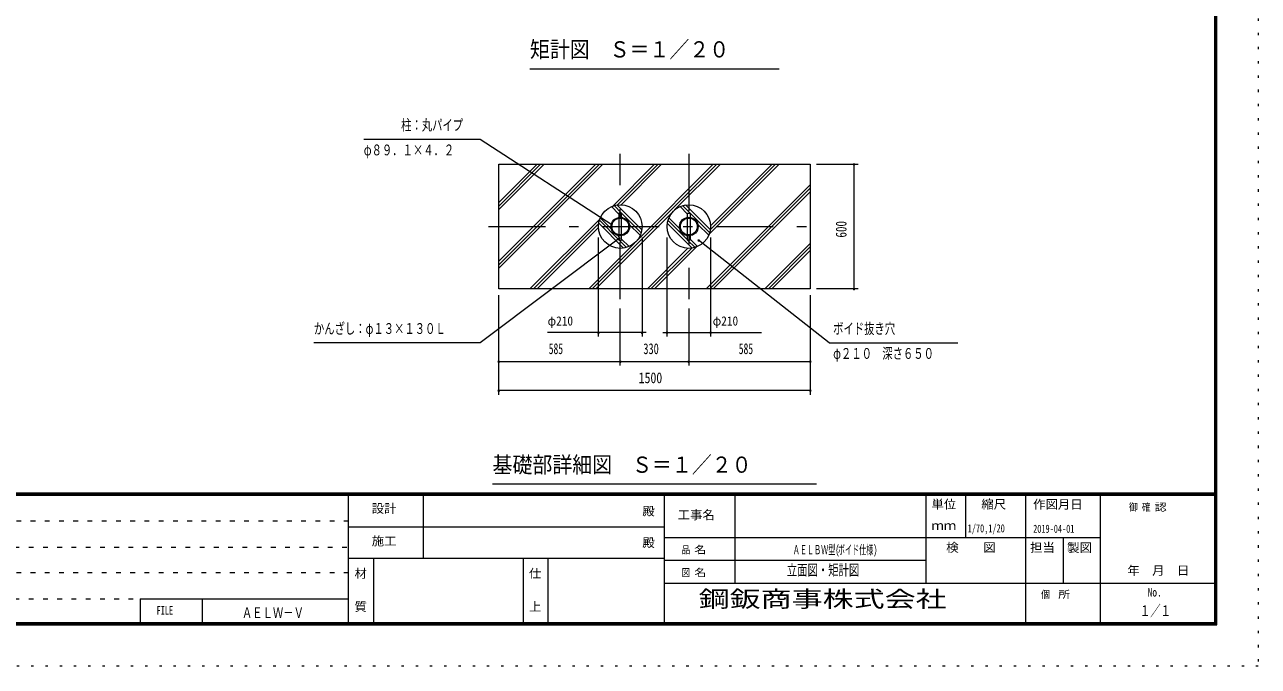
# Model space of a CAD drawing. Units: millimetres, scale not verified, with parts at other scales. Extents: x -31547 to 31550, y -14700 to 14700.
# Drawn here: x 10760 to 31550, y -14700 to -3885 of the extents above; entities that cross this region are included whole.
import ezdxf
from ezdxf.enums import TextEntityAlignment as Align

# ---------------------------------------------------------------- set-up
doc = ezdxf.new("R2010")
doc.units = ezdxf.units.MM
doc.header["$LTSCALE"] = 80
for name, pattern in [('USER1', [3, 1, -2]), ('USER3', [24, 12, -5, 2, -5]), ('USER4', [3, 0.5, -2.5])]:
    doc.linetypes.add(name, pattern=pattern)
doc.layers.add('0-1_0-F1TEXT', color=7, linetype='Continuous')
doc.layers.add('0-E_2-5DIM', color=7, linetype='Continuous')
for name, color, linetype, lineweight in [('0-6_2-02BOLD', 7, 'Continuous', 18), ('0-8_2-22CENTER', 3, 'USER3', 18), ('0-A_2-52DIM', 3, 'Continuous', 18), ('0-B_2-62HATCH', 2, 'Continuous', 18), ('0-C_F-F1PAPER', 5, 'Continuous', 18), ('0-D_F-E_J_ADD', 5, 'USER4', 18)]:
    doc.layers.add(name, color=color, linetype=linetype, lineweight=lineweight)
doc.styles.add('ＭＳ ゴシック', font='')
doc.styles.get('ＭＳ ゴシック').set_extended_font_data('MS Gothic')

msp = doc.modelspace()

# ---------------------------------------------------------------- linework, layer by layer
at = {"layer": '0-6_2-02BOLD'}
for p, q in [((20774.58, -7147.72), (20774.58, -7426.48)), ((20820.09, -7426.48), (20820.09, -7147.72)), ((21929.59, -7426.48), (21929.59, -7147.72)), ((21975.09, -7147.72), (21975.09, -7426.48)), ((20820.09, -7514.6), (20820.09, -7441.35)), ((21975.09, -7441.35), (21975.09, -7514.6))]:
    msp.add_line(p, q, dxfattribs=at)
msp.add_lwpolyline([(18749.84, -8337.1), (18749.84, -6237.1), (23999.84, -6237.1), (23999.84, -8337.1)], close=True, dxfattribs=at)
for points in [[(20820.09, -7132.84), (20820.09, -7059.6), (20774.58, -7059.6), (20774.58, -7132.84)], [(21929.59, -7132.84), (21929.59, -7059.6), (21975.09, -7059.6), (21975.09, -7132.84)], [(20774.58, -7441.35), (20774.58, -7514.6), (20820.09, -7514.6)], [(21975.09, -7514.6), (21929.59, -7514.6), (21929.59, -7441.35)]]:
    msp.add_lwpolyline(points, dxfattribs=at)
for centre, radius in [((20797.34, -7287.1), 367.5), ((21952.34, -7287.1), 367.5), ((20797.34, -7287.1), 155.93), ((20797.34, -7287.1), 141.22), ((21952.34, -7287.1), 155.93), ((21952.34, -7287.1), 141.22)]:
    msp.add_circle(centre, radius, dxfattribs=at)
at = {"layer": '0-8_2-22CENTER'}
for p, q in [((20797.34, -8512.1), (20797.34, -6062.09)), ((21952.34, -6062.1), (21952.34, -8512.1)), ((18574.83, -7287.1), (24174.83, -7287.1))]:
    msp.add_line(p, q, dxfattribs=at)
at = {"layer": '0-A_2-52DIM'}
for p, q in [((19274.84, -4627.1), (23474.83, -4627.1)), ((24104.84, -6237.1), (24804.83, -6237.1)), ((24748.83, -6237.1), (24720.83, -6237.1)), ((24734.83, -6237.1), (24734.83, -8337.1)), ((20666.48, -7251.66), (20638.48, -7251.66)), ((20429.84, -9142.1), (20429.84, -7470.1)), ((20796.65, -7482.49), (20768.65, -7482.49)), ((21164.83, -7470.1), (21164.83, -9142.1)), ((21584.84, -9142.1), (21584.84, -7470.1)), ((22319.84, -7470.1), (22319.84, -9142.1)), ((22132.27, -7516.12), (22104.27, -7516.12)), ((24314.83, -9247.1), (22118.27, -7516.12)), ((18749.84, -10122.1), (18749.84, -8442.1)), ((23999.84, -8442.1), (23999.84, -10122.1)), ((24804.83, -8337.1), (24104.84, -8337.1)), ((24748.83, -8337.1), (24720.83, -8337.1)), ((20797.34, -9632.1), (20797.34, -8671.36)), ((21952.34, -8671.36), (21952.34, -9632.1)), ((21234.83, -9072.1), (19572.34, -9072.1)), ((20443.84, -9072.1), (20415.84, -9072.1)), ((21178.83, -9072.1), (21150.83, -9072.1)), ((21514.83, -9072.1), (23177.33, -9072.1)), ((21598.84, -9072.1), (21570.84, -9072.1)), ((22333.84, -9072.1), (22305.84, -9072.1)), ((24314.83, -9247.1), (26484.84, -9247.1)), ((18763.84, -9562.1), (18735.84, -9562.1)), ((18749.84, -9562.1), (23999.84, -9562.1)), ((20811.34, -9562.1), (20783.34, -9562.1)), ((21966.34, -9562.1), (21938.34, -9562.1)), ((24013.84, -9562.1), (23985.84, -9562.1)), ((18763.84, -10052.1), (18735.84, -10052.1)), ((23999.84, -10052.1), (18749.84, -10052.1)), ((24013.84, -10052.1), (23985.84, -10052.1)), ((24104.84, -11627.1), (18644.84, -11627.1))]:
    msp.add_line(p, q, dxfattribs=at)
for points in [[(16474.84, -5817.1), (18434.84, -5817.1), (20652.48, -7251.66)], [(20782.65, -7482.49), (18434.84, -9247.1), (15634.84, -9247.1)]]:
    msp.add_lwpolyline(points, dxfattribs=at)
for centre in [(24734.83, -6237.1), (20652.48, -7251.66), (20782.65, -7482.49), (22118.27, -7516.12), (24734.83, -8337.1), (20429.84, -9072.1), (21164.83, -9072.1), (21584.84, -9072.1), (22319.84, -9072.1), (18749.84, -9562.1), (20797.34, -9562.1), (21952.34, -9562.1), (23999.84, -9562.1), (18749.84, -10052.1), (23999.84, -10052.1)]:
    msp.add_arc(centre, 14, 180, 0, dxfattribs=at)
at = {"layer": '0-B_2-62HATCH'}
for p, q in [((19395.59, -6237.1), (18749.84, -6882.85)), ((18749.84, -6942.25), (19454.99, -6237.1)), ((19514.38, -6237.1), (18749.84, -7001.65)), ((18749.84, -7872.8), (20385.54, -6237.1)), ((20444.94, -6237.1), (18749.84, -7932.2)), ((18749.84, -7991.6), (20504.34, -6237.1)), ((22424.84, -6237.1), (20324.84, -8337.1)), ((20670.36, -6942.23), (21375.49, -6237.1)), ((20749.22, -6922.76), (21434.89, -6237.1)), ((21494.28, -6237.1), (20811.51, -6919.87)), ((21076.88, -7525.66), (22365.44, -6237.1)), ((21713.79, -7007.54), (22484.24, -6237.1)), ((23474.18, -6237.1), (22297.2, -7414.08)), ((22316.67, -7335.21), (23414.79, -6237.1)), ((23355.39, -6237.1), (22319.56, -7272.92)), ((22245.34, -8337.1), (23999.84, -6582.6)), ((23999.84, -6642), (22304.74, -8337.1)), ((22364.13, -8337.1), (23999.84, -6701.39)), ((20384.24, -8337.1), (21672.77, -7048.55)), ((20649.13, -6950.8), (20774.58, -7076.26)), ((20692.57, -6934.85), (20817.33, -7059.6)), ((21160.49, -7343.38), (20741.05, -6923.93)), ((20820.09, -7062.36), (21149.59, -7391.86)), ((21804.13, -6950.8), (21929.59, -7076.26)), ((21972.33, -7059.6), (21847.57, -6934.85)), ((22315.49, -7343.38), (21896.05, -6923.93)), ((22304.58, -7391.86), (21975.09, -7062.36)), ((20452.46, -7160.12), (19275.49, -8337.1)), ((20432.99, -7238.99), (19334.89, -8337.1)), ((20853.61, -7650.26), (20434.17, -7230.82)), ((20445.09, -7182.33), (20774.58, -7511.83)), ((20645.75, -7323.6), (20461.04, -7138.9)), ((20820.09, -7121.76), (20833.83, -7135.5)), ((20948.93, -7250.6), (21133.63, -7435.3)), ((22008.61, -7650.26), (21589.17, -7230.82)), ((21600.09, -7182.33), (21929.59, -7511.83)), ((21800.74, -7323.6), (21616.04, -7138.9)), ((21975.09, -7121.76), (21988.83, -7135.5)), ((22103.93, -7250.6), (22288.63, -7435.3)), ((19394.28, -8337.1), (20430.1, -7301.27)), ((20774.58, -7452.44), (20760.84, -7438.69)), ((21915.84, -7438.69), (21929.59, -7452.44)), ((20265.44, -8337.1), (21035.9, -7566.64)), ((20777.35, -7514.6), (20902.09, -7639.35)), ((20945.53, -7623.39), (20820.09, -7497.94)), ((21938.16, -7654.32), (21255.39, -8337.1)), ((21314.79, -8337.1), (22000.45, -7651.43)), ((22079.32, -7631.96), (21374.18, -8337.1)), ((21932.35, -7514.6), (22057.09, -7639.35)), ((21975.09, -7497.94), (22100.53, -7623.39)), ((23999.84, -7572.55), (23235.29, -8337.1)), ((23294.69, -8337.1), (23999.84, -7631.95)), ((23999.84, -7691.34), (23354.08, -8337.1))]:
    msp.add_line(p, q, dxfattribs=at)
at = {"layer": '0-C_F-F1PAPER'}
for p, q in [((30814.95, -11781), (-9295.05, -11781)), ((-9295.05, -11784.5), (30814.95, -11784.5)), ((30814.95, -11788), (-9295.05, -11788)), ((-9295.05, -11791.5), (30814.95, -11791.5)), ((30814.95, -11795), (-9295.05, -11795)), ((-9295.05, -11798.5), (30814.95, -11798.5)), ((30814.95, -11802), (-9295.05, -11802)), ((-9295.05, -11805.5), (30814.95, -11805.5)), ((30814.95, -11809), (-9295.05, -11809)), ((-9295.05, -11812.5), (30814.95, -11812.5)), ((30814.95, -11816), (-9295.05, -11816)), ((16219.96, -14000), (16219.96, -11816)), ((17479.96, -12880), (17479.96, -11816)), ((21539.96, -14000), (21539.96, -11816)), ((22729.96, -11816), (22729.96, -13300)), ((25949.96, -13300), (25949.96, -11816)), ((26614.96, -11816), (26614.96, -12530)), ((27629.96, -14000), (27629.96, -11816)), ((28889.96, -14000), (28889.96, -11816)), ((16219.96, -12348), (21539.96, -12348)), ((21539.96, -12530), (28889.96, -12530)), ((28259.95, -12530), (28259.95, -13300)), ((21539.96, -12880), (16219.96, -12880)), ((16639.95, -12880), (16639.95, -14000)), ((19159.95, -12880), (19159.95, -14000)), ((19579.95, -14000), (19579.95, -12880)), ((25949.96, -12915), (21539.96, -12915)), ((21539.96, -13300), (30849.95, -13300)), ((12708.76, -13563.2), (16219.96, -13563.2)), ((12708.76, -13563.2), (12708.76, -14000)), ((13758.76, -14000), (13758.76, -13563.2))]:
    msp.add_line(p, q, dxfattribs=at)
at = {"layer": '0-C_F-F1PAPER', "color": 6, "linetype": 'USER1'}
for p, q in [((16219.96, -12252.8), (-9330.05, -12252.8)), ((-9330.05, -12689.6), (16219.96, -12689.6)), ((16219.96, -13126.4), (-9330.05, -13126.4)), ((-9330.05, -13563.2), (12708.76, -13563.2))]:
    msp.add_line(p, q, dxfattribs=at)
at = {"layer": '0-C_F-F1PAPER'}
for points in [[(30849.95, -14000), (30849.95, 14140), (-9330.05, 14140), (-9330.05, -14000)], [(30846.45, -13996.5), (30846.45, 14136.5), (-9326.55, 14136.5), (-9326.55, -13996.5)], [(30842.95, -13993), (-9323.05, -13993), (-9323.05, 14133), (30842.95, 14133)], [(30839.45, -13989.5), (30839.45, 14129.5), (-9319.55, 14129.5), (-9319.55, -13989.5)], [(30835.95, -13986), (-9316.05, -13986), (-9316.05, 14126), (30835.95, 14126)], [(30832.45, -13982.5), (30832.45, 14122.5), (-9312.55, 14122.5), (-9312.55, -13982.5)], [(30828.95, -13979), (-9309.05, -13979), (-9309.05, 14119), (30828.95, 14119)], [(30825.45, -13975.5), (30825.45, 14115.5), (-9305.55, 14115.5), (-9305.55, -13975.5)], [(30821.95, -13972), (30821.95, 14112), (-9302.05, 14112), (-9302.05, -13972)], [(30818.45, -13968.5), (30818.45, 14108.5), (-9298.55, 14108.5), (-9298.55, -13968.5)], [(30814.95, -13965), (-9295.05, -13965), (-9295.05, 14105), (30814.95, 14105)]]:
    msp.add_lwpolyline(points, close=True, dxfattribs=at)
at = {"layer": '0-D_F-E_J_ADD'}
msp.add_lwpolyline([(31549.95, -14700), (-10030.05, -14700), (-10030.05, 14700), (31549.95, 14700)], close=True, dxfattribs=at)

# ---------------------------------------------------------------- texts
at = {"layer": '0-1_0-F1TEXT', "style": 'ＭＳ ゴシック'}
for s, height, width, p in [('1/70,1/20', 136.8, 0.65, (26651.61, -12483.38)), ('2019-04-01', 136.8, 0.65, (27754.96, -12490.3)), ('ＡＥＬＢＷ型(', 155, 0.55, (23704.83, -12857.68)), ('ボイド仕様)', 155, 0.55, (24464.72, -12857.68)), ('立面図・矩計図', 182.3, 0.7, (23604.96, -13222.63)), ('ＡＥＬＷ－Ｖ', 182.3, 0.7, (14421.34, -13940.96)), ('１／１', 182.3, 0.7, (29554.95, -13908.29))]:
    msp.add_text(s, height=height, dxfattribs=dict(at, width=width)).set_placement(p, align=Align.BOTTOM_LEFT)
at = {"layer": '0-A_2-52DIM', "color": 7, "style": 'ＭＳ ゴシック'}
for s, height, width, p in [('矩計図\u3000Ｓ＝１／２０', 273.5, 0.9, (19274.84, -4519.79)), ('柱：丸パイプ', 182.3, 0.7, (17104.83, -5722.23)), ('φ８９．１×４．２', 182.3, 0.7, (16474.84, -6142.23)), ('かんざし：φ１３×１３０Ｌ', 182.3, 0.7, (15634.84, -9152.23)), ('φ210', 155, 0.9, (19572.34, -9002.09)), ('φ210', 155, 0.9, (22354.84, -9002.09)), ('ボイド抜き穴', 182.3, 0.7, (24384.83, -9152.22)), ('585', 182.3, 0.65, (19591.73, -9492.1)), ('330', 182.3, 0.7, (21186.08, -9492.1)), ('585', 182.3, 0.65, (22794.23, -9492.1)), ('φ２１０\u3000深さ６５０', 182.3, 0.7, (24384.84, -9572.22)), ('1500', 182.3, 0.8, (21107.47, -9982.1)), ('基礎部詳細図\u3000Ｓ＝１／２０', 273.5, 0.9, (18644.83, -11519.79))]:
    msp.add_text(s, height=height, dxfattribs=dict(at, width=width)).set_placement(p, align=Align.BOTTOM_LEFT)
at = {"layer": '0-A_2-52DIM', "color": 7, "style": 'ＭＳ ゴシック', "width": 0.75}
msp.add_text('600', height=182.3, rotation=90, dxfattribs=at).set_placement((24664.84, -7473.1), align=Align.BOTTOM_LEFT)
at = {"layer": '0-C_F-F1PAPER', "color": 7, "style": 'ＭＳ ゴシック'}
for s, height, width, p in [('設計', 145.9, 1.05, (16608.46, -12157.36)), ('殿', 145.9, 1.05, (21168.96, -12202.1)), ('工事名', 145.9, 1.05, (21763.95, -12265.1)), ('単位', 145.9, 1.05, (26040.96, -12086.6)), ('縮尺', 145.9, 1.05, (26880.96, -12086.6)), ('作図月日', 145.9, 1.05, (27754.41, -12088.03)), ('御 ', 124, 0.85, (29369.81, -12116.2)), ('確 ', 124, 0.85, (29585.95, -12116.2)), ('認', 124, 1.2, (29802.09, -12116.2)), ('ｍｍ', 145.9, 1.05, (26040.96, -12443.6)), ('施工', 145.9, 1.05, (16608.46, -12706.1)), ('殿', 145.9, 1.05, (21168.96, -12734.1)), ('品 ', 124, 0.85, (21828.71, -12834.5)), ('名', 124, 1.2, (22044.85, -12834.5)), ('検\u3000\u3000図', 145.9, 1.05, (26289.46, -12814.6)), ('担当', 145.9, 1.05, (27703.46, -12814.6)), ('製図', 145.9, 1.05, (28327.83, -12818.04)), ('材', 145.9, 1.05, (16317.96, -13252.1)), ('仕', 145.9, 1.05, (19257.96, -13252.1)), ('図 ', 124, 0.85, (21828.71, -13219.5)), ('名', 124, 1.2, (22044.85, -13219.5)), ('\u3000年\u3000月\u3000日', 145.9, 1.05, (29133.19, -13202.3)), ('個  ', 124, 0.85, (27888.96, -13587)), ('所', 124, 1.2, (28177.14, -13587)), ('No.', 145.9, 0.8, (29684.46, -13567.1)), ('FILE', 145.9, 0.7, (12983.51, -13873.7)), ('質', 145.9, 1.05, (16317.96, -13812.1)), ('上', 145.9, 1.05, (19257.96, -13812.1))]:
    msp.add_text(s, height=height, dxfattribs=dict(at, width=width)).set_placement(p, align=Align.BOTTOM_LEFT)
at = {"layer": '0-E_2-5DIM', "style": 'ＭＳ ゴシック', "width": 1.4}
msp.add_text('鋼鈑商事株式会社', height=273.5, dxfattribs=at).set_placement((22118.45, -13783.52), align=Align.BOTTOM_LEFT)

doc.saveas('drawing.dxf')
